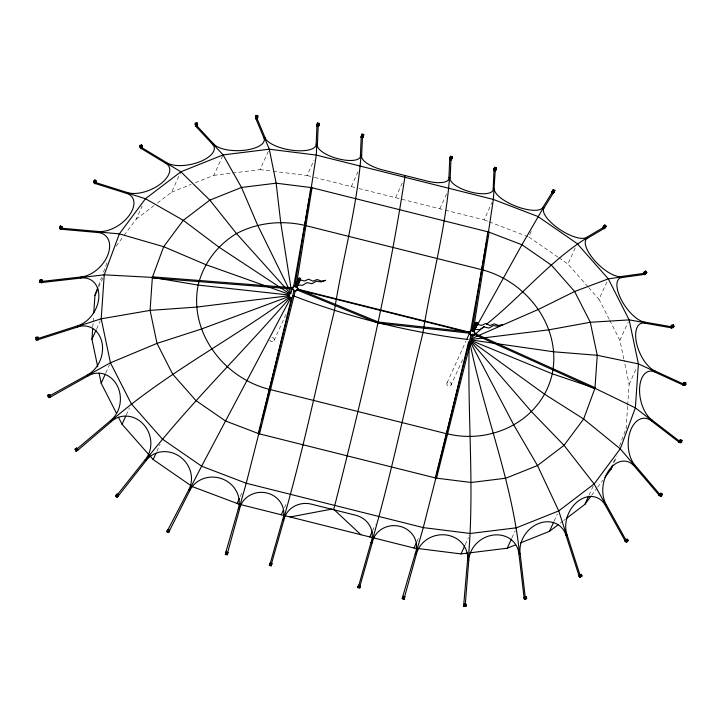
<?xml version="1.0" encoding="UTF-8"?>
<svg xmlns="http://www.w3.org/2000/svg" width="722" height="722" viewBox="0 0 722 722"><rect width="100%" height="100%" fill="white"/><g stroke="black" fill="none" stroke-linecap="round" stroke-linejoin="round"><path stroke-width="0.54" stroke-dasharray="3.61 2.71" d="M92.777 327.138L93.084 322.743M93.156 321.642L93.535 316.146M627.617 406.305L626.1 428.299L627.021 426.251M627.689 405.204L629.133 384.321L624.052 360.116M98.463 285.804L101.558 277.401M103.499 272.149L107.37 261.653M613.321 462.946L614.864 458.75M619.512 446.151L625.324 430.393M98.679 287.085L102.849 277.889M124.148 235.372L136.214 219.154L142.234 205.878M96.577 329.015L100.277 320.848M157.45 202.999L171.601 192.223L180.87 171.791M105.809 373.021L109.518 364.854M195.292 182.747L213.838 175.329L223.098 154.905M126.224 415.069L129.473 407.921M232.538 173.027L260.037 169.634L268.837 150.23M156.864 451.358L160.103 444.201M273.16 171.276L307.049 175.518L313.998 160.203M274.044 340.667L286.083 314.115M351.307 186.61L358.256 171.285M240.227 496.528L242.078 492.449M395.575 197.693L402.524 182.377M284.486 507.62L285.876 504.552M439.833 208.784L446.783 193.46M445.23 210.138L484.092 219.867L491.962 202.503M372.543 530.814L375.323 524.686M447.035 382.886L466.024 341.01M451.079 385.016A2.292 2.085 24.4 0 0 448.903 381.821A2.292 2.085 24.4 0 0 447.18 385.007A2.292 2.085 24.4 0 0 451.079 385.016L463.127 358.464M557.889 257.095L528.721 236.933L531.961 229.786M416.802 541.897L418.652 537.818M587.907 286.688L567.916 264.026L575.326 247.682M465.212 544.722L468.452 537.574M609.197 319.295L599.016 299.287L606.895 281.923M511.871 538.007L515.111 530.86M623.817 359.014L619.891 340.315L628.23 321.931M554.099 521.113L557.348 513.965M629.133 384.321L636.082 368.996M589.035 495.202L593.204 486.014M614.241 462.098L617.021 455.97M116.107 246.184L123.48 236.274M591.562 495.382L596.923 488.171M597.59 487.269L602.951 480.067M136.214 219.154L153.903 205.689M560.091 523.251L562.745 521.23M563.629 520.553L565.398 519.208M171.601 192.223L191.177 184.39M213.838 175.329L231.437 173.163M260.037 169.634L272.059 171.141M307.049 175.518L313.528 177.143M314.612 177.413L357.787 188.234M358.87 188.505L444.147 209.867M484.092 219.867L488.262 221.464M489.299 221.862L528.721 236.933M558.801 257.727L567.916 264.026M588.647 287.527L599.016 299.287M609.711 320.297L619.891 340.315M271.869 337.481A2.292 2.085 24.4 0 1 274.243 339.421A2.292 2.085 24.4 0 1 272.555 341.696A2.292 2.085 24.4 0 1 269.884 340.143"/><path stroke-width="1.08" d="M47.977 395.927L47.995 395.024L49.728 394.474L50.296 397.127L48.564 397.569L47.986 395.62L49.719 395.069M48.564 397.569L47.995 395.024M49.728 394.474L49.8 395.737L87.624 374.79A26.01 20.911 -72.7 0 0 101.955 342.49A26.01 20.911 -72.7 0 0 77.597 327.012L77.516 325.839A26.01 19.151 -58.9 0 0 98.797 297.672A26.01 19.151 -58.9 0 0 80.81 278.087L81.054 276.95A26.01 17.22 -46.6 0 0 108.038 254.415A26.01 17.22 -46.6 0 0 97.443 232.484L98.002 231.464A26.01 15.252 -34.9 0 0 129.039 215.652A26.01 15.252 -34.9 0 0 126.377 193.306L127.198 192.476A26.01 13.384 -23.6 0 0 160.383 184.029A26.01 13.384 -23.6 0 0 165.627 163.235L166.665 162.649A26.01 11.751 -12.4 0 0 199.922 161.701A26.01 11.751 -12.4 0 0 212.521 144.31L213.703 144.012A26.01 10.451 -1.2 0 0 244.966 150.203A26.01 10.451 -1.2 0 0 263.855 137.821L265.109 137.83A26.01 9.576 10.2 0 0 292.446 150.293A26.01 9.576 10.2 0 0 316.155 144.22L316.787 144.301L316.317 155.095L310.568 192.034M59.565 227.367L59.529 228.612L61.171 229.479L62.002 226.618L60.359 225.896L59.565 227.367L61.208 228.089L61.171 229.479M60.332 226.717L60.359 225.896M316.949 126.142L316.173 144.138L317.4 144.454A22.337 8.095 15.9 0 0 338.519 158.876A22.337 8.095 15.9 0 0 360.422 155.23L361.659 155.537A22.337 8.095 15.9 0 0 382.786 169.959L427.045 181.051A22.337 8.095 15.9 0 0 448.94 177.404L450.185 177.711A22.337 8.095 15.9 0 0 471.304 192.133A22.337 8.095 15.9 0 0 493.207 188.487L494.435 188.794A26.01 9.187 21.5 0 0 516.167 206.339A26.01 9.187 21.5 0 0 542.872 207.404L544 207.999A26.01 9.323 32.9 0 0 558.864 228.829A26.01 9.323 32.9 0 0 586.553 237.403L587.5 238.242A26.01 9.946 44.2 0 0 594.675 260.588A26.01 9.946 44.2 0 0 621.263 276.517L621.958 277.546A26.01 11.047 55.5 0 0 621.146 299.45A26.01 11.047 55.5 0 0 644.629 322.093L645.026 323.23A26.01 12.518 66.7 0 0 636.488 342.76A26.01 12.518 66.7 0 0 655.053 371L655.143 372.182A26.01 14.287 78 0 0 639.647 387.579A26.01 14.287 78 0 0 651.849 419.924L651.605 421.07A26.01 16.218 89.4 0 0 630.414 430.835A26.01 16.218 89.4 0 0 635.207 465.537L634.656 466.556A26.01 18.185 -78.7 0 0 609.404 469.598A26.01 18.185 -78.7 0 0 606.281 504.705L605.451 505.535A26.01 20.045 -65.7 0 0 578.069 501.221A26.01 20.045 -65.7 0 0 567.032 534.776L565.994 535.372A26.01 21.687 -51 0 0 538.531 523.549A26.01 21.687 -51 0 0 520.138 553.702L518.956 554.009A26.01 22.987 -33.2 0 0 493.478 535.047A26.01 22.987 -33.2 0 0 468.795 560.191L467.549 560.191A26.01 23.862 -10.7 0 0 445.997 534.957A26.01 23.862 -10.7 0 0 416.504 553.801L415.872 553.72L423.291 527.601L436.413 475.906M317.4 144.454L318.176 126.449M360.422 155.23L361.199 137.225M361.045 155.383C357.011 207.783 342.544 258.846 334.421 310.686C317.418 380.629 303.195 451.304 283.096 520.463M361.659 155.537L362.444 137.541M404.916 175.5L404.834 177.269C387.976 287.916 362.245 397.001 334.764 505.427L333.555 509.696M448.94 177.404L449.725 159.4M449.562 177.558C445.537 229.957 431.061 281.02 422.939 332.86C405.935 402.804 391.712 473.479 371.613 542.637M450.185 177.711L450.961 159.715M493.207 188.487L493.983 170.491M495.211 170.798L493.352 199.443L488.46 231.952L521.925 244.749L551.328 265.073L574.649 291.517L590.307 322.283L597.238 355.287L594.964 388.274L583.638 418.986L564.035 445.348L537.493 465.546L505.815 478.217L471.168 482.486L435.907 478.072M97.714 366.731L91.938 339.232L92.705 328.239M93.761 312.843L94.979 295.253L97.687 287.907M291.408 298.168C288.899 297.771 288.412 293.809 291.056 293.24L257.601 225.129L241.509 187.458L223.098 154.905L213.08 144.084M566.553 535.137L558.738 510.905L537.493 465.546L513.938 425.294L470.473 342.264L471.628 340.712L471.222 338.78M93.661 181.114L93.562 182.449L94.943 183.677L96.125 182.476L96.243 180.978L94.853 179.913L93.661 181.114L95.051 182.179L94.943 183.677M94.781 180.798L94.853 179.913M468.181 560.272C474.751 488.984 467.405 417.388 469.174 345.955M465.248 604.828L468.795 560.191L467.549 560.191L463.723 604.828L463.849 606.552L466.141 605.984L466.078 604.188L464.282 604.188L463.723 604.828M75.178 448.949L76.117 451.223L77.642 450.366L77.714 449.472L76.712 448.001L75.178 448.949L76.117 451.223M76.64 448.885L76.712 448.001M139.951 145.591L139.752 146.999L140.772 148.497L142.279 147.649L142.496 146.079L141.449 144.743L139.951 145.591L140.998 146.927L140.772 148.497M141.322 145.673L141.449 144.743M294.919 286.165L310.803 187.449L489.074 232.105L473.551 328.6M296.516 284.251L312.039 187.756M471.953 330.514L487.837 231.798M293.592 286.661L309.296 198.667M470.636 331.01L486.971 239.695M309.72 196.456L310.144 194.245M487.395 237.484L487.819 235.273M317.22 123.913L316.931 125.411L318.7 125.854L318.989 124.355M316.678 126.079L317.59 122.957L319.359 123.399L319.07 124.897L318.447 126.521L316.678 126.079L317.59 122.957M361.614 135.032L361.325 136.53L363.094 136.972L363.392 135.474M361.072 137.198L361.984 134.075L363.753 134.518L363.464 136.016L362.841 137.64L361.072 137.198L361.984 134.075M450.14 157.206L449.842 158.705L451.62 159.147L451.909 157.649M449.589 159.372L450.501 156.25L452.27 156.692L451.981 158.19L451.358 159.815L449.589 159.372L450.501 156.25M494.263 168.253L493.974 169.751L495.743 170.193L496.032 168.704M493.713 170.419L494.624 167.305L496.402 167.748L496.104 169.246L495.482 170.87L493.713 170.419L494.624 167.305M225.354 554.379L226.121 552.059L227.89 552.501L227.502 554.234L227.123 554.821L225.354 554.379L226.121 552.059M227.123 554.821L227.89 552.501M115.664 496.059L117.036 494.056L118.399 495.265L118.227 496.05L117.027 497.268L115.664 496.059L117.036 494.056M195.274 123.218L195.554 126.341L197.259 125.908L197.611 124.283L196.98 122.785L195.274 123.218L195.897 124.716L195.554 126.341M117.027 497.268L118.399 495.265M196.98 122.785L197.404 125.24L195.698 125.673L195.075 124.175M39.972 281.201L40.315 279.558L42.111 279.883L41.768 282.789L39.972 282.338L39.972 281.201L41.768 281.517L41.768 282.789M39.972 282.338L40.315 279.558M41.768 281.517L42.111 279.883M318.447 126.521L319.359 123.399M269.36 565.398L270.127 563.079L271.896 563.521L271.499 565.254L271.129 565.84L269.36 565.398L270.127 563.079M271.129 565.84L271.896 563.521M362.841 137.64L363.753 134.518M469.86 333.212L378.175 323.203L378.418 322.048L297.383 288.818M357.877 587.573L358.644 585.253L360.413 585.695L360.016 587.428L359.646 588.015L357.877 587.573L358.644 585.253M451.358 159.815L452.27 156.692M402.271 598.691L403.038 596.372L404.807 596.814L404.41 598.547L404.04 599.143L402.271 598.691L403.038 596.372M404.04 599.143L404.807 596.814M495.482 170.87L496.402 167.748M678.951 442.396L679.303 440.763L680.341 439.752L682.028 440.303L681.685 441.945L680.747 442.848L678.951 442.396L679.989 441.395L680.341 439.752M679.727 440.339L679.384 441.981L681.072 442.541M358.401 585.641L358.004 587.374L359.773 587.816L360.17 586.083M402.795 596.76L402.398 598.493L404.167 598.935L404.564 597.202M270.109 563.837L282.473 520.3A22.337 20.748 2.5 0 0 267.167 493.063A22.337 20.748 2.5 0 0 239.451 509.524L238.829 509.371L246.247 483.253L259.622 430.474M260.128 428.308L260.877 425.059M262.131 419.635L291.562 297.527M436.909 473.74L468.596 341.876M294.016 290.56L258.25 433.57L436.53 478.226L472.567 334.133M259.487 433.877L295.253 290.876M435.285 477.919L471.051 334.909M271.355 564.144L283.71 520.616A22.337 20.748 2.5 0 1 311.426 504.155L355.684 515.237A22.337 20.748 2.5 0 1 370.991 542.475L358.635 586.011M359.872 586.318L372.236 542.791A22.337 20.748 2.5 0 1 399.943 526.329A22.337 20.748 2.5 0 1 415.249 553.566L402.623 597.031M255.859 115.448L255.543 118.643L257.348 118.643L257.826 117.009L257.655 115.448L255.859 115.448L255.543 118.643M257.655 115.448L257.546 117.975L255.741 117.966L255.57 116.413M604.964 477.359L610.992 469.255L612.157 466.096M166.872 531.717L167.964 529.515L169.589 530.372L169.3 531.076L168.497 532.565L166.872 531.717L167.964 529.515M168.497 532.565L169.589 530.372M94.979 295.253L97.759 289.125M91.938 339.232L96.107 330.044M116.459 413.255L101.179 383.238L105.349 374.041M239.144 504.218L192.359 486.61L153.154 459.526L122.054 424.265L125.763 416.098M153.154 459.526L155.934 453.398M236.978 503.676L239.298 498.577M281.246 514.768L283.556 509.66M369.763 536.942L372.083 531.834M466.953 338.97L470.193 331.813M374.077 538.025L414.022 548.025L416.341 542.917M414.022 548.025L461.042 553.918L464.742 545.742M469.841 552.826L507.232 548.215L511.402 539.027M520.625 542.863L549.469 531.329L553.639 522.132M566.283 518.531L584.865 504.389L588.565 496.222M610.992 469.255L612.852 465.167M551.77 192.476L553.251 189.57L554.875 190.427L554.198 191.835L553.386 193.325L551.77 192.476L553.251 189.57M553.386 193.325L554.875 190.427M238.829 509.371L238.233 509.145A26.01 24.241 16.9 0 0 222.277 478.912A26.01 24.241 16.9 0 0 189.787 490.617L189.182 490.382L201.619 466.186L290.731 297.906M61.208 228.089L62.002 226.618M61.984 227.439L61.189 228.91L59.538 228.188M659.105 495.536L660.901 493.18L662.435 494.137L661.641 495.608L660.747 496.402L659.105 495.536L660.901 493.18M660.314 493.704L659.52 495.175L661.054 496.131L662.435 494.137M660.747 496.402L661.551 494.931M552.808 190.5L552.077 191.826L553.702 192.684L554.433 191.348M473.993 330.992L475.094 329.033M477.829 324.133L521.925 244.749L543.467 207.629M602.843 227.502L604.828 224.939L606.182 226.148L605.406 227.484L604.197 228.703L602.843 227.502L604.828 224.939M604.197 228.703L606.182 226.148M552.014 192.603L542.872 207.404L544 207.999L553.142 193.198M359.998 586.354L360.413 585.695M644.394 271.797L643.428 273.187L644.439 274.658L646.822 272.555L645.811 271.084L644.394 271.797L645.396 273.268L644.439 274.658M645.251 271.896L645.811 271.084M584.865 504.389L590.894 496.285M117.081 495.03L145.158 459.779A26.01 23.483 71.2 0 0 143.777 424.662A26.01 23.483 71.2 0 0 111.396 421.495L110.701 420.475A26.01 22.391 -88.8 0 0 117.298 385.801A26.01 22.391 -88.8 0 0 88.03 375.927L87.624 374.79L88.03 375.927L50.296 397.127M189.182 490.382L188.659 490.021A26.01 24.115 46 0 0 179.579 456.421A26.01 24.115 46 0 0 146.097 460.609L145.573 460.248C190.328 403.038 242.763 352.462 290.145 297.5M671.803 325.153L670.774 326.425L671.361 328.068L673.094 327.626L674.005 326.488L673.427 324.846L671.803 325.153L672.381 326.795L671.361 328.068M672.823 325.586L673.427 324.846M463.849 606.552L464.282 604.188M466.078 604.188L463.957 604.558L464.02 606.354L465.816 606.354M684.059 382.443L683.012 383.581L683.129 385.277L684.961 385.277L685.9 384.257L685.783 382.561L684.059 382.443L684.176 384.14L683.129 385.277M685.16 383.229L685.783 382.561M95.051 182.179L96.243 180.978M96.179 181.863L94.988 183.063L93.598 181.989M624.945 541.076L625.866 540.291L627.147 541.59L626.326 542.294L624.945 541.076L626.515 539.551L627.797 540.85M625.866 540.291L627.048 539.09L628.339 540.39L626.606 542.051L625.324 540.751M626.326 542.294L628.339 540.39M681.099 441.205L682.028 440.303M604.314 225.824L603.195 226.888L604.558 228.089L605.677 227.024M523.811 597.645L526.203 596.553L526.726 598.285L526.112 598.872L524.398 599.314L523.811 597.645L526.203 596.553M524.398 599.314L526.726 598.285M472.414 336.768L484.065 326.416M486.556 324.196C521.103 296.679 549.487 261.274 587.076 237.764M578.8 575.894L580.632 574.757L581.571 576.327L579.82 577.392L578.8 575.894L581.111 574.342L582.049 575.912L581.318 576.544M580.298 575.055L581.111 574.342M579.82 577.392L582.049 575.912M627.048 539.09L626.136 539.875L627.517 541.094M76.794 449.111L110.701 420.475L111.396 421.495L77.642 450.366M110.98 421.025C165.889 373.31 231.202 339.891 289.684 296.977M549.469 531.329L558.314 524.596M76.189 450.42L77.714 449.472M603.051 227.683L586.553 237.403L587.5 238.242L603.989 228.522M140.998 146.927L142.496 146.079M142.369 146.999L140.862 147.848L139.824 146.512M87.75 375.377L110.448 362.805L157.017 343.392L201.267 329.079L289.369 296.354M645.396 273.268L646.822 272.555M646.253 273.376L644.836 274.089L643.825 272.618M472.242 338.329L538.702 309.278L574.649 291.517L608.285 278.854L621.678 276.995M507.232 548.215L515.481 544.92M37.959 338.528L77.516 325.839L77.597 327.012L38.04 339.71M77.471 326.425L101.206 318.808L150.086 310.388L196.646 307.076L289.233 295.695M48.573 396.667L50.305 396.116M48.564 397.262L50.305 396.712M195.897 124.716L197.611 124.283M672.381 326.795L674.005 326.488M673.409 327.228L671.776 327.544L671.198 325.902M290.091 516.988L332.12 509.037M643.582 273.412L621.263 276.517L621.958 277.546L644.286 274.432M471.529 339.394L549.144 329.792L590.307 322.283L629.16 319.891L644.908 322.635M461.042 553.918L467.639 553.097M42.066 281.399L81.054 276.95L80.81 278.087L41.822 282.537M80.855 277.501L104.239 274.829L152.36 277.401L198.171 285.091L289.278 295.036M36.1 337.246L37.923 337.129L38.058 339.972L36.235 339.972L36.1 337.246L36.109 338.266M36.226 339.62L38.058 339.502M256.03 117L257.826 117.009M464.345 605.975L466.141 605.984M684.176 384.14L685.9 384.257M685.286 384.934L683.563 384.808L683.445 383.111M293.051 287.789L152.486 276.833L152.243 277.979L292.807 288.935M61.848 228.233L98.002 231.464L97.443 232.484L61.289 229.253M97.65 231.933L119.347 233.874L163.686 246.689L205.716 264.613L289.504 294.423M378.418 322.048L470.103 332.066M311.417 187.603L276.156 183.189L241.509 187.458L209.831 200.129L183.289 220.327L163.686 246.689L152.36 277.401L150.086 310.388L157.017 343.392L172.675 374.158L195.996 400.611L225.399 420.926L258.864 433.723M468.443 342.508L469.841 342.517C484.173 413.507 512.223 481.592 519.569 553.936M447.279 433.778C491.98 444.824 541.753 420.394 552.249 373.779C561.743 326.434 526.482 280.894 481.24 269.568L304.206 225.219C281.336 220.156 257.312 222.638 236.482 233.567C217.421 245.047 203.469 263.422 198.171 285.091C188.668 332.436 223.928 377.976 269.171 389.302M471.674 340.053L553.765 351.794L597.238 355.287L638.401 363.888L655.179 371.595M468.036 339.53C408.3 331.949 349.313 317.509 293.15 295.731M670.864 326.678L644.629 322.093L645.026 323.23L671.27 327.815M225.706 552.718L238.215 509.218L239.451 509.524L227.475 553.151M225.724 553.792L227.502 554.234M317.292 124.455L319.07 124.897M361.695 135.574L363.464 136.016M450.212 157.748L451.981 158.19M494.335 168.795L496.104 169.246M470.031 332.337L297.365 289.08A2.292 2.085 24.4 0 1 297.202 289.603M297.148 289.558L469.814 332.815M40.324 280.696L42.12 281.147M270.254 389.573L446.214 433.642M241.301 504.759L371.92 537.484M282.473 520.3L283.71 520.616M370.991 542.475L372.236 542.791M415.249 553.566L416.486 553.873L404.401 597.473M269.73 564.812L271.499 565.254M358.247 586.986L360.016 587.428M402.641 598.105L404.41 598.547M95.945 182.657L127.198 192.476L126.377 193.306L95.124 183.496M126.729 192.837L145.474 198.73L183.289 220.327L218.784 247.041L289.892 293.899M679.989 441.395L681.685 441.945M471.628 340.712L552.249 373.779L594.964 388.274L635.36 407.867L651.804 420.52M297.139 289.964L378.175 323.203M474.39 333.23L595.081 387.696L594.838 388.842L474.146 334.376M683.03 383.842L655.053 371L655.143 372.182L683.111 385.016M552.52 190.897L554.144 191.754M167.685 530.219L188.659 490.021L189.787 490.617L169.3 531.076M167.125 531.085L168.749 531.933M142.044 147.784L166.665 162.649L165.627 163.235L141.007 148.371M166.096 162.874L180.87 171.791L209.831 200.129L236.482 233.567L290.425 293.493M660.098 494.651L661.641 495.608M471.403 341.325L544.695 394.257L583.638 418.986L620.261 448.822L635.008 466.078M679.249 441.007L651.849 419.924L651.605 421.07L679.005 442.153M603.709 226.004L605.063 227.213M118.227 496.05L146.097 460.609L145.158 459.779L145.573 460.248M115.818 495.355L117.172 496.565M334.042 509.597L360.91 534.722M197.007 125.971L213.703 144.012L212.521 144.31L195.815 126.278M471.006 341.858L531.627 411.829L564.035 445.348L594.125 483.966L605.929 505.174M659.782 494.29L635.207 465.537L634.656 466.556L659.231 495.31M76.667 448.524L77.669 449.996L76.144 450.943L75.133 449.472M579.613 575.19L580.551 576.761M579.134 575.605L580.073 577.176M625.956 540.056L606.281 504.705L605.451 505.535L625.126 540.886M118.489 417.262L122.054 424.265M257.068 118.643L265.109 137.749L263.855 137.749L255.823 118.643M264.478 137.749L269.297 149.21L276.156 183.189L280.696 222.277L291.58 292.049M196.673 124.238L197.259 125.908M580.073 575.181L567.032 534.776L565.994 535.372L579.026 575.768M524.497 596.986L525.02 598.728M99.104 373.337L101.179 383.238M525.255 597.274L520.138 553.702L518.956 554.009L524.073 597.572M38.058 339.972L38.049 338.835L36.217 338.943L36.235 339.972M37.923 337.129L37.941 338.275M296.877 290.045A2.292 2.085 24.4 0 1 296.435 290.379M295.912 290.587A2.292 2.085 24.4 0 1 294.738 290.587M294.188 290.37A2.292 2.085 24.4 0 1 293.692 290.036M293.303 289.594A2.292 2.085 24.4 0 1 293.042 289.08M293.159 287.473A2.292 2.085 24.4 0 1 294.45 286.481M297.058 287.482A2.292 2.085 24.4 0 1 297.428 288.538M474.246 333.952A2.292 2.085 24.4 0 1 473.921 334.385M473.479 334.728A2.292 2.085 24.4 0 1 470.085 333.429M470.004 332.328A2.292 2.085 24.4 0 1 470.527 331.38M470.97 331.037A2.292 2.085 24.4 0 1 472.071 330.757M474.092 331.822A2.292 2.085 24.4 0 1 474.354 332.337M474.616 328.898A1.101 1.002 24.4 0 1 474.21 330.441A1.101 1.002 24.4 0 1 472.702 329.566A1.101 1.002 24.4 0 1 473.894 328.474M476.628 324.467A1.101 1.002 24.4 0 1 476.385 325.938A1.101 1.002 24.4 0 1 474.832 325.478A1.101 1.002 24.4 0 1 475.347 324.097M476.935 323.79A1.101 1.002 24.4 0 1 476.773 325.207A1.101 1.002 24.4 0 1 475.247 324.954A1.101 1.002 24.4 0 1 475.41 323.537M475.419 326.488A1.101 1.002 24.4 0 1 475.455 328.104A1.101 1.002 24.4 0 1 473.785 327.617A1.101 1.002 24.4 0 1 474.616 326.254M475.933 326.001A1.101 1.002 24.4 0 1 475.69 327.472A1.101 1.002 24.4 0 1 474.137 327.012A1.101 1.002 24.4 0 1 474.652 325.622M475.076 328.447A1.101 1.002 24.4 0 1 474.435 329.783A1.101 1.002 24.4 0 1 473.027 328.97A1.101 1.002 24.4 0 1 473.921 327.779M474.002 331.082A2.744 2.509 24.4 0 1 473.722 335.098A2.744 2.509 24.4 0 1 469.661 333.537A2.744 2.509 24.4 0 1 472.044 330.333M473.993 330.622A0.902 0.83 24.4 0 1 473.28 331.678A0.902 0.83 24.4 0 1 472.251 330.766A0.902 0.83 24.4 0 1 473.316 330.026M476.827 323.438A0.902 0.83 24.4 0 1 476.908 324.629A0.902 0.83 24.4 0 1 475.645 324.629M475.392 324.25A0.902 0.83 24.4 0 1 475.437 323.609M297.726 284.784A1.101 1.002 24.4 0 1 297.175 286.092A1.101 1.002 24.4 0 1 295.74 285.479A1.101 1.002 24.4 0 1 296.3 284.17M299.377 279.928A1.101 1.002 24.4 0 1 299.422 281.544A1.101 1.002 24.4 0 1 297.753 281.057A1.101 1.002 24.4 0 1 298.574 279.694M300.045 279.676A1.101 1.002 24.4 0 1 299.486 280.984A1.101 1.002 24.4 0 1 298.06 280.371A1.101 1.002 24.4 0 1 298.61 279.062M298.727 282.573A1.101 1.002 24.4 0 1 297.996 283.927A1.101 1.002 24.4 0 1 296.661 282.916A1.101 1.002 24.4 0 1 297.852 281.914M299.034 281.887A1.101 1.002 24.4 0 1 298.394 283.223A1.101 1.002 24.4 0 1 296.995 282.41A1.101 1.002 24.4 0 1 297.879 281.219M298.033 284.107A1.101 1.002 24.4 0 1 297.302 285.452A1.101 1.002 24.4 0 1 295.966 284.45A1.101 1.002 24.4 0 1 297.157 283.448M296.968 286.733A2.744 2.509 24.4 0 1 296.489 290.849A2.744 2.509 24.4 0 1 292.509 288.755A2.744 2.509 24.4 0 1 295.704 286.074M296.95 286.282A0.902 0.83 24.4 0 1 296.471 287.284A0.902 0.83 24.4 0 1 295.325 286.851A0.902 0.83 24.4 0 1 295.614 285.768M300.054 278.746A1.227 1.119 24.4 0 1 300.099 280.425A1.227 1.119 24.4 0 1 298.312 280.199A1.227 1.119 24.4 0 1 298.583 278.557M300.045 279.468A0.902 0.83 24.4 0 1 299.025 280.497A0.902 0.83 24.4 0 1 298.52 279.089M104.239 274.829L101.206 318.808L110.448 362.805L131.323 403.842L162.423 439.102L201.619 466.186L246.247 483.253L423.291 527.601L470.302 533.486L516.501 527.791L558.738 510.905L594.125 483.966L620.261 448.822L635.36 407.867L638.401 363.888L629.16 319.891L608.285 278.854L577.185 243.603L537.98 216.51L493.352 199.443L316.317 155.095L269.297 149.21L223.098 154.905L180.87 171.791L145.474 198.73L119.347 233.874L104.239 274.829M298.691 278.8C299.883 281.797 301.029 276.688 298.691 278.8M475.735 323.149C476.926 326.145 478.072 321.037 475.735 323.149M40.324 280.307L39.972 281.95L41.768 282.266L42.12 280.623L40.324 280.307M225.878 552.447L225.481 554.18L227.259 554.622L227.647 552.881L225.878 552.447M269.884 563.467L269.487 565.2L271.255 565.642L271.652 563.909L269.884 563.467M300.117 279.937L297.807 285.046L302.617 285.271L306.967 282.627L311.922 283.701L316.299 281.219L321.2 281.959L325.712 280.326L321.588 281.111L317.075 279.522L313.086 281.147L308.511 279.224L304.549 281.02L300.117 279.937M477.161 324.286L474.841 329.394L479.661 329.62L484.011 326.976L488.965 328.05L493.343 325.568L498.243 326.308L502.756 324.674L498.622 325.451L494.11 323.862L490.121 325.496L485.554 323.564L481.592 325.369L477.161 324.286M167.802 529.93L166.963 531.5L168.578 532.349L169.417 530.787L167.802 529.93M116.946 494.525L115.719 495.815L117.072 497.025L118.3 495.725L116.946 494.525M525.806 596.941L524.091 597.374L524.614 599.107L526.32 598.673L525.806 596.941M475.293 324.467A1.227 1.119 24.4 0 0 477.386 324.467A1.227 1.119 24.4 0 0 476.213 322.752A1.227 1.119 24.4 0 0 475.293 324.467M475.473 324.061A1.227 1.119 24.4 0 0 477.567 324.061A1.227 1.119 24.4 0 0 476.403 322.346A1.227 1.119 24.4 0 0 475.473 324.061M298.439 279.712A1.227 1.119 24.4 0 0 300.532 279.712A1.227 1.119 24.4 0 0 299.359 277.997A1.227 1.119 24.4 0 0 298.439 279.712"/></g></svg>
